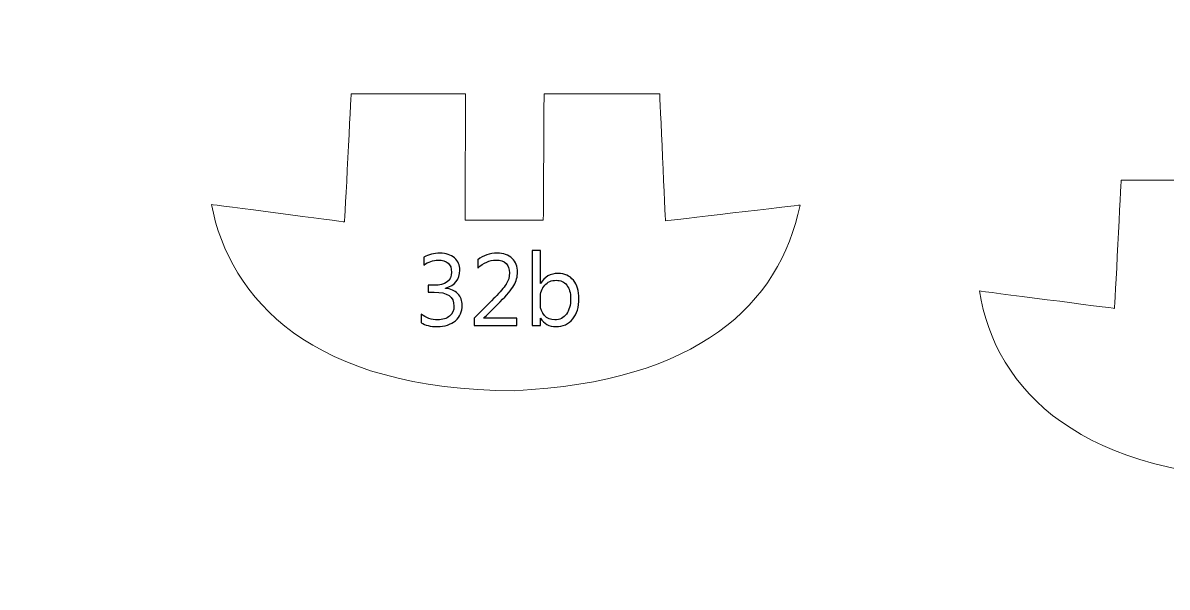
# Model space of a CAD drawing. Header units: centimetres. Extents: x -494 to 505, y -672 to 577.
# Drawn here: x 80.5 to 201.8, y 223.8 to 283.6 of the extents above; entities that cross this region are included whole.
import ezdxf

# ---------------------------------------------------------------- set-up
doc = ezdxf.new("R2010")
doc.units = ezdxf.units.CM
doc.header["$MEASUREMENT"] = 0
doc.layers.add('Camada 1', color=7, linetype='Continuous')
doc.layers.add('Camada 2', color=10, linetype='Continuous')

msp = doc.modelspace()

# ---------------------------------------------------------------- linework, layer by layer
at = {"layer": 'Camada 1', "lineweight": 9}
for points, knots in [([(288.960814, 353.67214), (288.960814, 353.67214), (306.821586, 353.757484), (306.821586, 353.757484), (306.821586, 353.757484), (306.821586, 353.757484), (306.803806, 326.357488), (306.803806, 326.357488), (306.803806, 326.357488), (306.803806, 326.357488), (315.147198, 326.356472), (315.147198, 326.356472), (315.147198, 326.356472), (315.147198, 326.356472), (315.160914, 353.57562), (315.160914, 353.57562), (315.160914, 353.57562), (315.160914, 353.57562), (341.611458, 353.57562), (341.611458, 353.57562), (341.611458, 353.57562), (341.611458, 353.57562), (341.611458, 326.355964), (341.611458, 326.355964), (341.611458, 326.355964), (341.611458, 326.355964), (349.923862, 326.357996), (349.923862, 326.357996), (349.923862, 326.357996), (349.923862, 326.357996), (349.92691, 353.617276), (349.92691, 353.617276), (349.92691, 353.617276), (349.92691, 353.617276), (376.460766, 353.605592), (376.460766, 353.605592), (376.460766, 353.605592), (376.460766, 353.605592), (376.395234, 326.36714), (376.395234, 326.36714), (376.395234, 326.36714), (376.395234, 326.36714), (384.838194, 326.357488), (384.838194, 326.357488), (384.838194, 326.357488), (384.838194, 326.357488), (384.869182, 353.677728), (384.869182, 353.677728), (384.869182, 353.677728), (384.869182, 353.677728), (411.304994, 353.702112), (411.304994, 353.702112), (411.304994, 353.702112), (411.304994, 353.702112), (411.304994, 326.35952), (411.304994, 326.35952), (411.304994, 326.35952), (411.304994, 326.35952), (419.585902, 326.365108), (419.585902, 326.365108), (419.585902, 326.365108), (419.585902, 326.365108), (419.720522, 353.670108), (419.720522, 353.670108), (419.720522, 353.670108), (419.720522, 353.670108), (446.437766, 353.618292), (446.437766, 353.618292), (446.437766, 353.618292), (446.437766, 353.618292), (446.52311, 326.358504), (446.52311, 326.358504), (446.52311, 326.358504), (446.52311, 326.358504), (454.750678, 326.360536), (454.750678, 326.360536), (454.750678, 326.360536), (454.750678, 326.360536), (454.791826, 353.618292), (454.791826, 353.618292), (454.791826, 353.618292), (454.791826, 353.618292), (489.229146, 353.633024), (489.229146, 353.633024), (489.229146, 353.633024), (489.229146, 353.633024), (489.287566, 342.489536), (489.287566, 342.489536), (489.287566, 342.489536), (489.287566, 342.489536), (481.005134, 342.497156), (481.005134, 342.497156), (481.005134, 342.497156), (481.005134, 342.497156), (481.005642, 309.723028), (481.005642, 309.723028), (481.005642, 309.723028), (481.005642, 309.723028), (489.285534, 309.728616), (489.285534, 309.728616), (489.285534, 309.728616), (489.285534, 309.728616), (489.28401, 298.680632), (489.28401, 298.680632), (489.28401, 298.680632), (489.28401, 298.680632), (280.265378, 298.67606), (280.265378, 298.67606), (280.265378, 298.67606), (280.265378, 298.67606), (280.256742, 315.430408), (280.256742, 315.430408), (280.256742, 315.430408), (280.256742, 315.430408), (252.19279, 315.430408), (252.19279, 315.430408), (252.19279, 315.430408), (247.88749, 315.334904), (245.91899, 310.748172), (245.883938, 302.43526), (245.883938, 302.43526), (246.230902, 288.837116), (238.245142, 283.140404), (231.76103, 283.8704), (231.76103, 283.8704), (231.76103, 283.8704), (235.595922, 314.865512), (235.595922, 314.865512), (235.595922, 314.865512), (235.595922, 314.865512), (227.385626, 315.718444), (227.385626, 315.718444), (227.385626, 315.718444), (227.385626, 315.718444), (224.653602, 295.469056), (224.653602, 295.469056), (224.653602, 295.469056), (224.653602, 295.469056), (5.72135, 295.22674), (5.72135, 295.22674), (5.72135, 295.22674), (5.72135, 295.22674), (5.716778, 279.167844), (5.716778, 279.167844), (5.716778, 279.167844), (5.716778, 279.167844), (-2.628138, 279.165304), (-2.628138, 279.165304), (-2.628138, 279.165304), (-2.628138, 279.165304), (-2.98577, 224.0915), (-2.98577, 224.0915), (-2.98577, 224.0915), (-2.98577, 224.0915), (-88.789002, 214.483696), (-88.789002, 214.483696), (-88.789002, 214.483696), (-88.789002, 214.483696), (-160.134554, 214.52332), (-160.134554, 214.52332), (-160.134554, 214.52332), (-163.876482, 213.130384), (-165.443662, 209.995516), (-164.388038, 204.757528), (-164.388038, 204.757528), (-164.388038, 204.757528), (-161.889694, 196.939916), (-161.889694, 196.939916), (-161.889694, 196.939916), (-159.55137, 189.6237), (-158.882842, 185.430668), (-164.745162, 183.003444), (-164.745162, 183.003444), (-164.745162, 183.003444), (-175.274478, 179.070508), (-175.274478, 179.070508), (-175.274478, 179.070508), (-189.770766, 172.492416), (-191.904366, 158.459424), (-185.580274, 139.325096), (-185.580274, 139.325096), (-182.29707, 128.78308), (-186.260486, 121.438924), (-192.412366, 123.689364), (-192.412366, 123.689364), (-192.412366, 123.689364), (-261.359142, 146.906996), (-261.359142, 146.906996), (-261.359142, 146.906996), (-259.768086, 152.90292), (-257.854958, 158.898844), (-255.620774, 164.893752), (-255.620774, 164.893752), (-255.620774, 164.893752), (-235.993178, 156.483304), (-235.993178, 156.483304), (-235.993178, 156.483304), (-235.993178, 156.483304), (-233.24947, 164.39388), (-233.24947, 164.39388), (-233.24947, 164.39388), (-233.24947, 164.39388), (-252.959362, 172.804328), (-252.959362, 172.804328), (-252.959362, 172.804328), (-249.96013, 179.295044), (-246.799354, 185.623708), (-243.478558, 191.789812), (-243.478558, 191.789812), (-243.478558, 191.789812), (-223.85147, 181.048152), (-223.85147, 181.048152), (-223.85147, 181.048152), (-223.85147, 181.048152), (-219.526358, 188.126116), (-219.526358, 188.126116), (-219.526358, 188.126116), (-219.526358, 188.126116), (-238.904526, 198.951596), (-238.904526, 198.951596), (-238.904526, 198.951596), (-235.729018, 204.52842), (-232.421938, 209.843116), (-228.924866, 214.772748), (-228.924866, 214.772748), (-228.924866, 214.772748), (-210.96097, 202.698604), (-210.96097, 202.698604), (-210.96097, 202.698604), (-210.96097, 202.698604), (-206.469742, 209.526632), (-206.469742, 209.526632), (-206.469742, 209.526632), (-206.469742, 209.526632), (-224.18421, 221.600776), (-224.18421, 221.600776), (-224.18421, 221.600776), (-220.36151, 226.60102), (-216.750138, 231.702356), (-213.372446, 236.922564), (-213.372446, 236.922564), (-213.372446, 236.922564), (-194.826382, 225.348292), (-194.826382, 225.348292), (-194.826382, 225.348292), (-194.826382, 225.348292), (-191.25057, 232.592372), (-191.25057, 232.592372), (-191.25057, 232.592372), (-191.25057, 232.592372), (-209.380582, 244.333776), (-209.380582, 244.333776), (-209.380582, 244.333776), (-202.259946, 261.027672), (-207.195166, 274.737068), (-227.065078, 282.88488), (-227.065078, 282.88488), (-261.775194, 290.706048), (-301.116238, 286.78124), (-337.022694, 269.0622), (-337.022694, 269.0622), (-362.833158, 254.920496), (-388.11327, 237.066328), (-415.161222, 221.333568), (-415.161222, 221.333568), (-428.876714, 212.451696), (-442.468254, 204.489812), (-456.981306, 198.090028), (-456.981306, 198.090028), (-462.47939, 196.298312), (-466.306662, 195.61048), (-468.373206, 196.760592), (-468.373206, 196.760592), (-481.297234, 208.35874), (-487.891074, 236.208316), (-486.846118, 283.671264), (-486.846118, 283.671264), (-484.055166, 323.948552), (-477.369886, 350.249236), (-465.985606, 359.680256), (-465.985606, 359.680256), (-455.591418, 363.607604), (-416.449002, 364.2106), (-357.647494, 359.764076), (-357.647494, 359.764076), (-317.62573, 356.62108), (-277.81377, 352.853244), (-238.131858, 348.694756), (-238.131858, 348.694756), (-214.866474, 346.01658), (-195.551298, 366.45342), (-178.214274, 397.942308), (-178.214274, 397.942308), (-183.909462, 398.922748), (-187.93587, 403.347936), (-188.438282, 412.292292), (-188.438282, 412.292292), (-188.327538, 422.884092), (-183.723026, 428.164752), (-174.94631, 428.932848), (-174.94631, 428.932848), (-171.28617, 428.963836), (-167.626538, 428.92218), (-163.96843, 428.50308), (-163.96843, 428.50308), (-159.001206, 427.909736), (-156.690822, 430.099216), (-156.854398, 436.178452), (-156.854398, 436.178452), (-156.854398, 436.178452), (-156.778198, 448.203828), (-156.778198, 448.203828), (-156.778198, 448.203828), (-156.778198, 448.203828), (-147.700746, 448.20332), (-147.700746, 448.20332), (-147.700746, 448.20332), (-147.700746, 448.20332), (-147.697698, 465.516468), (-147.697698, 465.516468), (-147.697698, 465.516468), (-147.697698, 465.516468), (-132.459222, 465.506816), (-132.459222, 465.506816), (-132.459222, 465.506816), (-132.459222, 465.506816), (-117.536722, 483.837996), (-117.536722, 483.837996), (-117.536722, 483.837996), (-117.536722, 483.837996), (-45.491654, 483.825804), (-45.491654, 483.825804), (-45.491654, 483.825804), (-45.491654, 483.825804), (-45.47489, 454.015348), (-45.47489, 454.015348), (-45.47489, 454.015348), (-45.47489, 454.015348), (-36.796218, 454.018396), (-36.796218, 454.018396), (-36.796218, 454.018396), (-36.796218, 454.018396), (-36.920678, 434.287168), (-36.920678, 434.287168), (-36.920678, 434.287168), (-37.163502, 430.041812), (-40.062658, 428.173896), (-44.477686, 427.461172), (-44.477686, 427.461172), (-44.477686, 427.461172), (-58.86831, 427.45914), (-58.86831, 427.45914), (-58.86831, 427.45914), (-58.86831, 427.45914), (-58.872882, 414.921192), (-58.872882, 414.921192), (-58.872882, 414.921192), (-58.872882, 414.921192), (-43.79849, 414.921192), (-43.79849, 414.921192), (-43.79849, 414.921192), (-24.761698, 414.171384), (-13.673582, 411.255972), (-8.36295, 404.78964), (-8.36295, 404.78964), (-4.952238, 400.746468), (-2.86385, 396.261336), (-2.70891, 391.1346), (-2.70891, 391.1346), (-2.70891, 391.1346), (-2.534666, 366.474248), (-2.534666, 366.474248), (-2.534666, 366.474248), (-2.534666, 366.474248), (5.877814, 366.480344), (5.877814, 366.480344), (5.877814, 366.480344), (5.877814, 366.480344), (5.90169, 347.073728), (5.90169, 347.073728), (5.90169, 347.073728), (5.90169, 347.073728), (233.39171, 347.06814), (233.39171, 347.06814), (233.39171, 347.06814), (233.39171, 347.06814), (233.356658, 357.819452), (233.356658, 357.819452), (233.356658, 357.819452), (238.909098, 375.214388), (244.365526, 393.373356), (250.012962, 410.004768), (250.012962, 410.004768), (252.496066, 417.378896), (256.725674, 421.44188), (262.677402, 421.235124), (262.677402, 421.235124), (270.499078, 420.488872), (274.919186, 415.631376), (277.312882, 408.136344), (277.312882, 408.136344), (281.81935, 390.775952), (285.049722, 371.798088), (288.960814, 353.67214)], [0, 0, 0, 0, 0.0098039216, 0.0098039216, 0.0098039216, 0.0098039316, 0.0196078431, 0.0196078431, 0.0196078431, 0.0196078531, 0.0294117647, 0.0294117647, 0.0294117647, 0.0294117747, 0.0392156863, 0.0392156863, 0.0392156863, 0.0392156963, 0.0490196078, 0.0490196078, 0.0490196078, 0.0490196178, 0.0588235294, 0.0588235294, 0.0588235294, 0.0588235394, 0.068627451, 0.068627451, 0.068627451, 0.068627461, 0.0784313725, 0.0784313725, 0.0784313725, 0.0784313825, 0.0882352941, 0.0882352941, 0.0882352941, 0.0882353041, 0.0980392157, 0.0980392157, 0.0980392157, 0.0980392257, 0.1078431373, 0.1078431373, 0.1078431373, 0.1078431473, 0.1176470588, 0.1176470588, 0.1176470588, 0.1176470688, 0.1274509804, 0.1274509804, 0.1274509804, 0.1274509904, 0.137254902, 0.137254902, 0.137254902, 0.137254912, 0.1470588235, 0.1470588235, 0.1470588235, 0.1470588335, 0.1568627451, 0.1568627451, 0.1568627451, 0.1568627551, 0.1666666667, 0.1666666667, 0.1666666667, 0.1666666767, 0.1764705882, 0.1764705882, 0.1764705882, 0.1764705982, 0.1862745098, 0.1862745098, 0.1862745098, 0.1862745198, 0.1960784314, 0.1960784314, 0.1960784314, 0.1960784414, 0.2058823529, 0.2058823529, 0.2058823529, 0.2058823629, 0.2156862745, 0.2156862745, 0.2156862745, 0.2156862845, 0.2254901961, 0.2254901961, 0.2254901961, 0.2254902061, 0.2352941176, 0.2352941176, 0.2352941176, 0.2352941276, 0.2450980392, 0.2450980392, 0.2450980392, 0.2450980492, 0.2549019608, 0.2549019608, 0.2549019608, 0.2549019708, 0.2647058824, 0.2647058824, 0.2647058824, 0.2647058924, 0.2745098039, 0.2745098039, 0.2745098039, 0.2745098139, 0.2843137255, 0.2843137255, 0.2843137255, 0.2843137355, 0.2941176471, 0.2941176471, 0.2941176471, 0.2941176571, 0.3039215686, 0.3039215686, 0.3039215686, 0.3039215786, 0.3137254902, 0.3137254902, 0.3137254902, 0.3137255002, 0.3235294118, 0.3235294118, 0.3235294118, 0.3235294218, 0.3333333333, 0.3333333333, 0.3333333333, 0.3333333433, 0.3431372549, 0.3431372549, 0.3431372549, 0.3431372649, 0.3529411765, 0.3529411765, 0.3529411765, 0.3529411865, 0.362745098, 0.362745098, 0.362745098, 0.362745108, 0.3725490196, 0.3725490196, 0.3725490196, 0.3725490296, 0.3823529412, 0.3823529412, 0.3823529412, 0.3823529512, 0.3921568627, 0.3921568627, 0.3921568627, 0.3921568727, 0.4019607843, 0.4019607843, 0.4019607843, 0.4019607943, 0.4117647059, 0.4117647059, 0.4117647059, 0.4117647159, 0.4215686275, 0.4215686275, 0.4215686275, 0.4215686375, 0.431372549, 0.431372549, 0.431372549, 0.431372559, 0.4411764706, 0.4411764706, 0.4411764706, 0.4411764806, 0.4509803922, 0.4509803922, 0.4509803922, 0.4509804022, 0.4607843137, 0.4607843137, 0.4607843137, 0.4607843237, 0.4705882353, 0.4705882353, 0.4705882353, 0.4705882453, 0.4803921569, 0.4803921569, 0.4803921569, 0.4803921669, 0.4901960784, 0.4901960784, 0.4901960784, 0.4901960884, 0.5, 0.5, 0.5, 0.50000001, 0.5098039216, 0.5098039216, 0.5098039216, 0.5098039316, 0.5196078431, 0.5196078431, 0.5196078431, 0.5196078531, 0.5294117647, 0.5294117647, 0.5294117647, 0.5294117747, 0.5392156863, 0.5392156863, 0.5392156863, 0.5392156963, 0.5490196078, 0.5490196078, 0.5490196078, 0.5490196178, 0.5588235294, 0.5588235294, 0.5588235294, 0.5588235394, 0.568627451, 0.568627451, 0.568627451, 0.568627461, 0.5784313725, 0.5784313725, 0.5784313725, 0.5784313825, 0.5882352941, 0.5882352941, 0.5882352941, 0.5882353041, 0.5980392157, 0.5980392157, 0.5980392157, 0.5980392257, 0.6078431373, 0.6078431373, 0.6078431373, 0.6078431473, 0.6176470588, 0.6176470588, 0.6176470588, 0.6176470688, 0.6274509804, 0.6274509804, 0.6274509804, 0.6274509904, 0.637254902, 0.637254902, 0.637254902, 0.637254912, 0.6470588235, 0.6470588235, 0.6470588235, 0.6470588335, 0.6568627451, 0.6568627451, 0.6568627451, 0.6568627551, 0.6666666667, 0.6666666667, 0.6666666667, 0.6666666767, 0.6764705882, 0.6764705882, 0.6764705882, 0.6764705982, 0.6862745098, 0.6862745098, 0.6862745098, 0.6862745198, 0.6960784314, 0.6960784314, 0.6960784314, 0.6960784414, 0.7058823529, 0.7058823529, 0.7058823529, 0.7058823629, 0.7156862745, 0.7156862745, 0.7156862745, 0.7156862845, 0.7254901961, 0.7254901961, 0.7254901961, 0.7254902061, 0.7352941176, 0.7352941176, 0.7352941176, 0.7352941276, 0.7450980392, 0.7450980392, 0.7450980392, 0.7450980492, 0.7549019608, 0.7549019608, 0.7549019608, 0.7549019708, 0.7647058824, 0.7647058824, 0.7647058824, 0.7647058924, 0.7745098039, 0.7745098039, 0.7745098039, 0.7745098139, 0.7843137255, 0.7843137255, 0.7843137255, 0.7843137355, 0.7941176471, 0.7941176471, 0.7941176471, 0.7941176571, 0.8039215686, 0.8039215686, 0.8039215686, 0.8039215786, 0.8137254902, 0.8137254902, 0.8137254902, 0.8137255002, 0.8235294118, 0.8235294118, 0.8235294118, 0.8235294218, 0.8333333333, 0.8333333333, 0.8333333333, 0.8333333433, 0.8431372549, 0.8431372549, 0.8431372549, 0.8431372649, 0.8529411765, 0.8529411765, 0.8529411765, 0.8529411865, 0.862745098, 0.862745098, 0.862745098, 0.862745108, 0.8725490196, 0.8725490196, 0.8725490196, 0.8725490296, 0.8823529412, 0.8823529412, 0.8823529412, 0.8823529512, 0.8921568627, 0.8921568627, 0.8921568627, 0.8921568727, 0.9019607843, 0.9019607843, 0.9019607843, 0.9019607943, 0.9117647059, 0.9117647059, 0.9117647059, 0.9117647159, 0.9215686275, 0.9215686275, 0.9215686275, 0.9215686375, 0.931372549, 0.931372549, 0.931372549, 0.931372559, 0.9411764706, 0.9411764706, 0.9411764706, 0.9411764806, 0.9509803922, 0.9509803922, 0.9509803922, 0.9509804022, 0.9607843137, 0.9607843137, 0.9607843137, 0.9607843237, 0.9705882353, 0.9705882353, 0.9705882353, 0.9705882453, 0.9803921569, 0.9803921569, 0.9803921569, 0.9803921669, 1, 1, 1, 1]), ([(115.275106, 276.095968), (115.275106, 276.095968), (127.385318, 276.093428), (127.385318, 276.093428), (127.385318, 276.093428), (127.385318, 276.093428), (127.357632, 262.698484), (127.357632, 262.698484), (127.357632, 262.698484), (127.357632, 262.698484), (135.639048, 262.70204), (135.639048, 262.70204), (135.639048, 262.70204), (135.639048, 262.70204), (135.71855, 276.089618), (135.71855, 276.089618), (135.71855, 276.089618), (135.71855, 276.089618), (147.97278, 276.094952), (147.97278, 276.094952), (147.97278, 276.094952), (147.97278, 276.094952), (148.590508, 262.630666), (148.590508, 262.630666), (148.590508, 262.630666), (148.590508, 262.630666), (162.850068, 264.295382), (162.850068, 264.295382), (162.850068, 264.295382), (160.673542, 253.76505), (152.054814, 245.547134), (132.604256, 244.618764), (132.604256, 244.618764), (111.047276, 244.653308), (102.36454, 254.396494), (100.471732, 264.361168), (100.471732, 264.361168), (100.471732, 264.361168), (114.572034, 262.513318), (114.572034, 262.513318), (114.572034, 262.513318), (114.572034, 262.513318), (115.275106, 276.095968), (115.275106, 276.095968)], [0, 0, 0, 0, 0.0833333333, 0.0833333333, 0.0833333333, 0.0833333433, 0.1666666667, 0.1666666667, 0.1666666667, 0.1666666767, 0.25, 0.25, 0.25, 0.25000001, 0.3333333333, 0.3333333333, 0.3333333333, 0.3333333433, 0.4166666667, 0.4166666667, 0.4166666667, 0.4166666767, 0.5, 0.5, 0.5, 0.50000001, 0.5833333333, 0.5833333333, 0.5833333333, 0.5833333433, 0.6666666667, 0.6666666667, 0.6666666667, 0.6666666767, 0.75, 0.75, 0.75, 0.75000001, 0.8333333333, 0.8333333333, 0.8333333333, 0.8333333433, 1, 1, 1, 1]), ([(196.895466, 266.926568), (196.895466, 266.926568), (209.005678, 266.924028), (209.005678, 266.924028), (209.005678, 266.924028), (209.005678, 266.924028), (208.977992, 253.529084), (208.977992, 253.529084), (208.977992, 253.529084), (208.977992, 253.529084), (217.259408, 253.53264), (217.259408, 253.53264), (217.259408, 253.53264), (217.259408, 253.53264), (217.33891, 266.920218), (217.33891, 266.920218), (217.33891, 266.920218), (217.33891, 266.920218), (229.59314, 266.925552), (229.59314, 266.925552), (229.59314, 266.925552), (229.59314, 266.925552), (230.414068, 253.461266), (230.414068, 253.461266), (230.414068, 253.461266), (230.414068, 253.461266), (244.93474, 255.329182), (244.93474, 255.329182), (244.93474, 255.329182), (242.75796, 244.277642), (233.675174, 236.174534), (214.224616, 235.246164), (214.224616, 235.246164), (192.667636, 235.280454), (183.492394, 244.705886), (181.888892, 255.191768), (181.888892, 255.191768), (181.888892, 255.191768), (196.192394, 253.343918), (196.192394, 253.343918), (196.192394, 253.343918), (196.192394, 253.343918), (196.895466, 266.926568), (196.895466, 266.926568)], [0, 0, 0, 0, 0.0833333333, 0.0833333333, 0.0833333333, 0.0833333433, 0.1666666667, 0.1666666667, 0.1666666667, 0.1666666767, 0.25, 0.25, 0.25, 0.25000001, 0.3333333333, 0.3333333333, 0.3333333333, 0.3333333433, 0.4166666667, 0.4166666667, 0.4166666667, 0.4166666767, 0.5, 0.5, 0.5, 0.50000001, 0.5833333333, 0.5833333333, 0.5833333333, 0.5833333433, 0.6666666667, 0.6666666667, 0.6666666667, 0.6666666767, 0.75, 0.75, 0.75, 0.75000001, 0.8333333333, 0.8333333333, 0.8333333333, 0.8333333433, 1, 1, 1, 1])]:
    msp.add_open_spline(points, degree=3, knots=knots, dxfattribs=at)
at = {"layer": 'Camada 2'}
for points, knots in [([(122.693176, 251.820934), (122.693176, 251.820934), (122.693176, 252.745494), (122.693176, 252.745494), (122.693176, 252.745494), (123.207526, 252.337062), (123.789948, 252.132592), (124.43714, 252.132592), (124.43714, 252.132592), (124.963936, 252.132592), (125.38329, 252.263402), (125.69698, 252.527054), (125.69698, 252.527054), (126.010416, 252.790452), (126.166372, 253.14529), (126.166372, 253.58979), (126.166372, 253.58979), (126.166372, 254.57531), (125.467618, 255.068324), (124.07138, 255.068324), (124.07138, 255.068324), (124.07138, 255.068324), (123.446032, 255.068324), (123.446032, 255.068324), (123.446032, 255.068324), (123.446032, 255.068324), (123.446032, 255.799336), (123.446032, 255.799336), (123.446032, 255.799336), (123.446032, 255.799336), (124.0409, 255.799336), (124.0409, 255.799336), (124.0409, 255.799336), (125.286516, 255.799336), (125.908308, 256.26187), (125.908308, 257.184652), (125.908308, 257.184652), (125.908308, 258.039616), (125.433328, 258.466082), (124.483622, 258.466082), (124.483622, 258.466082), (123.95327, 258.466082), (123.453144, 258.287012), (122.983498, 257.928364), (122.983498, 257.928364), (122.983498, 257.928364), (122.983498, 258.767072), (122.983498, 258.767072), (122.983498, 258.767072), (123.467368, 259.053838), (124.039122, 259.197348), (124.696982, 259.197348), (124.696982, 259.197348), (125.33122, 259.197348), (125.838458, 259.028946), (126.22022, 258.693666), (126.22022, 258.693666), (126.600204, 258.356862), (126.790196, 257.926586), (126.790196, 257.401568), (126.790196, 257.401568), (126.790196, 256.41046), (126.286514, 255.772412), (125.277626, 255.489456), (125.277626, 255.489456), (125.277626, 255.489456), (125.277626, 255.467866), (125.277626, 255.467866), (125.277626, 255.467866), (125.818646, 255.415796), (126.248922, 255.225804), (126.567946, 254.89789), (126.567946, 254.89789), (126.888748, 254.569976), (127.04826, 254.16129), (127.04826, 253.672086), (127.04826, 253.672086), (127.04826, 252.994668), (126.806198, 252.449838), (126.32055, 252.03404), (126.32055, 252.03404), (125.834902, 251.62002), (125.195076, 251.412248), (124.401072, 251.412248), (124.401072, 251.412248), (123.686062, 251.412248), (123.11634, 251.548392), (122.693176, 251.820934)], [0, 0, 0, 0, 0.0434782609, 0.0434782609, 0.0434782609, 0.0434782709, 0.0869565217, 0.0869565217, 0.0869565217, 0.0869565317, 0.1304347826, 0.1304347826, 0.1304347826, 0.1304347926, 0.1739130435, 0.1739130435, 0.1739130435, 0.1739130535, 0.2173913043, 0.2173913043, 0.2173913043, 0.2173913143, 0.2608695652, 0.2608695652, 0.2608695652, 0.2608695752, 0.3043478261, 0.3043478261, 0.3043478261, 0.3043478361, 0.347826087, 0.347826087, 0.347826087, 0.347826097, 0.3913043478, 0.3913043478, 0.3913043478, 0.3913043578, 0.4347826087, 0.4347826087, 0.4347826087, 0.4347826187, 0.4782608696, 0.4782608696, 0.4782608696, 0.4782608796, 0.5217391304, 0.5217391304, 0.5217391304, 0.5217391404, 0.5652173913, 0.5652173913, 0.5652173913, 0.5652174013, 0.6086956522, 0.6086956522, 0.6086956522, 0.6086956622, 0.652173913, 0.652173913, 0.652173913, 0.652173923, 0.6956521739, 0.6956521739, 0.6956521739, 0.6956521839, 0.7391304348, 0.7391304348, 0.7391304348, 0.7391304448, 0.7826086957, 0.7826086957, 0.7826086957, 0.7826087057, 0.8260869565, 0.8260869565, 0.8260869565, 0.8260869665, 0.8695652174, 0.8695652174, 0.8695652174, 0.8695652274, 0.9130434783, 0.9130434783, 0.9130434783, 0.9130434883, 1, 1, 1, 1]), ([(132.844032, 251.54128), (132.844032, 251.54128), (128.306322, 251.54128), (128.306322, 251.54128), (128.306322, 251.54128), (128.306322, 251.54128), (128.306322, 252.304804), (128.306322, 252.304804), (128.306322, 252.304804), (128.306322, 252.304804), (130.499866, 254.50546), (130.499866, 254.50546), (130.499866, 254.50546), (131.060698, 255.066292), (131.460494, 255.532382), (131.698746, 255.905254), (131.698746, 255.905254), (131.93903, 256.277872), (132.058918, 256.677668), (132.058918, 257.100578), (132.058918, 257.100578), (132.058918, 257.534156), (131.93522, 257.871214), (131.6863, 258.109466), (131.6863, 258.109466), (131.437126, 258.347718), (131.084066, 258.466082), (130.625342, 258.466082), (130.625342, 258.466082), (129.953258, 258.466082), (129.309876, 258.179316), (128.693418, 257.605784), (128.693418, 257.605784), (128.693418, 257.605784), (128.693418, 258.509008), (128.693418, 258.509008), (128.693418, 258.509008), (129.281174, 258.967986), (129.965704, 259.197348), (130.74523, 259.197348), (130.74523, 259.197348), (131.417314, 259.197348), (131.946142, 259.014468), (132.33146, 258.65074), (132.33146, 258.65074), (132.716778, 258.287012), (132.908548, 257.797554), (132.908548, 257.184652), (132.908548, 257.184652), (132.908548, 256.70256), (132.77596, 256.229612), (132.508752, 255.768856), (132.508752, 255.768856), (132.243576, 255.308354), (131.76504, 254.7366), (131.075176, 254.053848), (131.075176, 254.053848), (131.075176, 254.053848), (129.338578, 252.337062), (129.338578, 252.337062), (129.338578, 252.337062), (129.338578, 252.337062), (129.338578, 252.315472), (129.338578, 252.315472), (129.338578, 252.315472), (129.338578, 252.315472), (132.844032, 252.315472), (132.844032, 252.315472), (132.844032, 252.315472), (132.844032, 252.315472), (132.844032, 251.54128), (132.844032, 251.54128)], [0, 0, 0, 0, 0.0526315789, 0.0526315789, 0.0526315789, 0.0526315889, 0.1052631579, 0.1052631579, 0.1052631579, 0.1052631679, 0.1578947368, 0.1578947368, 0.1578947368, 0.1578947468, 0.2105263158, 0.2105263158, 0.2105263158, 0.2105263258, 0.2631578947, 0.2631578947, 0.2631578947, 0.2631579047, 0.3157894737, 0.3157894737, 0.3157894737, 0.3157894837, 0.3684210526, 0.3684210526, 0.3684210526, 0.3684210626, 0.4210526316, 0.4210526316, 0.4210526316, 0.4210526416, 0.4736842105, 0.4736842105, 0.4736842105, 0.4736842205, 0.5263157895, 0.5263157895, 0.5263157895, 0.5263157995, 0.5789473684, 0.5789473684, 0.5789473684, 0.5789473784, 0.6315789474, 0.6315789474, 0.6315789474, 0.6315789574, 0.6842105263, 0.6842105263, 0.6842105263, 0.6842105363, 0.7368421053, 0.7368421053, 0.7368421053, 0.7368421153, 0.7894736842, 0.7894736842, 0.7894736842, 0.7894736942, 0.8421052632, 0.8421052632, 0.8421052632, 0.8421052732, 0.8947368421, 0.8947368421, 0.8947368421, 0.8947368521, 1, 1, 1, 1]), ([(135.349234, 252.311916), (135.349234, 252.311916), (135.327898, 252.311916), (135.327898, 252.311916), (135.327898, 252.311916), (135.327898, 252.311916), (135.327898, 251.54128), (135.327898, 251.54128), (135.327898, 251.54128), (135.327898, 251.54128), (134.4676, 251.54128), (134.4676, 251.54128), (134.4676, 251.54128), (134.4676, 251.54128), (134.4676, 259.498338), (134.4676, 259.498338), (134.4676, 259.498338), (134.4676, 259.498338), (135.327898, 259.498338), (135.327898, 259.498338), (135.327898, 259.498338), (135.327898, 259.498338), (135.327898, 255.97866), (135.327898, 255.97866), (135.327898, 255.97866), (135.327898, 255.97866), (135.349234, 255.97866), (135.349234, 255.97866), (135.349234, 255.97866), (135.772398, 256.690114), (136.392412, 257.04673), (137.207752, 257.04673), (137.207752, 257.04673), (137.89787, 257.04673), (138.437112, 256.8067), (138.827764, 256.324608), (138.827764, 256.324608), (139.21867, 255.842516), (139.413996, 255.197356), (139.413996, 254.387096), (139.413996, 254.387096), (139.413996, 253.487428), (139.195302, 252.765306), (138.757914, 252.224032), (138.757914, 252.224032), (138.319002, 251.682758), (137.720324, 251.412248), (136.960356, 251.412248), (136.960356, 251.412248), (136.25068, 251.412248), (135.713216, 251.71146), (135.349234, 252.311916)], [0, 0, 0, 0, 0.0714285714, 0.0714285714, 0.0714285714, 0.0714285814, 0.1428571429, 0.1428571429, 0.1428571429, 0.1428571529, 0.2142857143, 0.2142857143, 0.2142857143, 0.2142857243, 0.2857142857, 0.2857142857, 0.2857142857, 0.2857142957, 0.3571428571, 0.3571428571, 0.3571428571, 0.3571428671, 0.4285714286, 0.4285714286, 0.4285714286, 0.4285714386, 0.5, 0.5, 0.5, 0.50000001, 0.5714285714, 0.5714285714, 0.5714285714, 0.5714285814, 0.6428571429, 0.6428571429, 0.6428571429, 0.6428571529, 0.7142857143, 0.7142857143, 0.7142857143, 0.7142857243, 0.7857142857, 0.7857142857, 0.7857142857, 0.7857142957, 0.8571428571, 0.8571428571, 0.8571428571, 0.8571428671, 1, 1, 1, 1]), ([(135.327898, 254.48768), (135.327898, 254.48768), (135.327898, 253.734824), (135.327898, 253.734824), (135.327898, 253.734824), (135.327898, 253.288546), (135.472932, 252.910594), (135.761476, 252.598682), (135.761476, 252.598682), (136.05002, 252.288548), (136.417558, 252.132592), (136.861804, 252.132592), (136.861804, 252.132592), (137.38352, 252.132592), (137.791952, 252.333506), (138.087862, 252.733048), (138.087862, 252.733048), (138.383518, 253.134368), (138.532108, 253.69012), (138.532108, 254.403352), (138.532108, 254.403352), (138.532108, 255.003808), (138.394186, 255.474978), (138.11631, 255.815592), (138.11631, 255.815592), (137.840466, 256.155952), (137.465816, 256.326386), (136.992614, 256.326386), (136.992614, 256.326386), (136.492742, 256.326386), (136.08939, 256.152396), (135.784844, 255.802892), (135.784844, 255.802892), (135.480298, 255.453642), (135.327898, 255.014476), (135.327898, 254.48768)], [0, 0, 0, 0, 0.1, 0.1, 0.1, 0.10000001, 0.2, 0.2, 0.2, 0.20000001, 0.3, 0.3, 0.3, 0.30000001, 0.4, 0.4, 0.4, 0.40000001, 0.5, 0.5, 0.5, 0.50000001, 0.6, 0.6, 0.6, 0.60000001, 0.7, 0.7, 0.7, 0.70000001, 0.8, 0.8, 0.8, 0.80000001, 1, 1, 1, 1])]:
    msp.add_open_spline(points, degree=3, knots=knots, dxfattribs=at)
at = {"layer": 'Camada 2', "lineweight": 9}
for points, knots in [([(122.693176, 251.820934), (122.693176, 251.820934), (122.693176, 252.745494), (122.693176, 252.745494), (122.693176, 252.745494), (123.207526, 252.337062), (123.789948, 252.132592), (124.43714, 252.132592), (124.43714, 252.132592), (124.963936, 252.132592), (125.38329, 252.263402), (125.69698, 252.527054), (125.69698, 252.527054), (126.010416, 252.790452), (126.166372, 253.14529), (126.166372, 253.58979), (126.166372, 253.58979), (126.166372, 254.57531), (125.467618, 255.068324), (124.07138, 255.068324), (124.07138, 255.068324), (124.07138, 255.068324), (123.446032, 255.068324), (123.446032, 255.068324), (123.446032, 255.068324), (123.446032, 255.068324), (123.446032, 255.799336), (123.446032, 255.799336), (123.446032, 255.799336), (123.446032, 255.799336), (124.0409, 255.799336), (124.0409, 255.799336), (124.0409, 255.799336), (125.286516, 255.799336), (125.908308, 256.26187), (125.908308, 257.184652), (125.908308, 257.184652), (125.908308, 258.039616), (125.433328, 258.466082), (124.483622, 258.466082), (124.483622, 258.466082), (123.95327, 258.466082), (123.453144, 258.287012), (122.983498, 257.928364), (122.983498, 257.928364), (122.983498, 257.928364), (122.983498, 258.767072), (122.983498, 258.767072), (122.983498, 258.767072), (123.467368, 259.053838), (124.039122, 259.197348), (124.696982, 259.197348), (124.696982, 259.197348), (125.33122, 259.197348), (125.838458, 259.028946), (126.22022, 258.693666), (126.22022, 258.693666), (126.600204, 258.356862), (126.790196, 257.926586), (126.790196, 257.401568), (126.790196, 257.401568), (126.790196, 256.41046), (126.286514, 255.772412), (125.277626, 255.489456), (125.277626, 255.489456), (125.277626, 255.489456), (125.277626, 255.467866), (125.277626, 255.467866), (125.277626, 255.467866), (125.818646, 255.415796), (126.248922, 255.225804), (126.567946, 254.89789), (126.567946, 254.89789), (126.888748, 254.569976), (127.04826, 254.16129), (127.04826, 253.672086), (127.04826, 253.672086), (127.04826, 252.994668), (126.806198, 252.449838), (126.32055, 252.03404), (126.32055, 252.03404), (125.834902, 251.62002), (125.195076, 251.412248), (124.401072, 251.412248), (124.401072, 251.412248), (123.686062, 251.412248), (123.11634, 251.548392), (122.693176, 251.820934)], [0, 0, 0, 0, 0.0434782609, 0.0434782609, 0.0434782609, 0.0434782709, 0.0869565217, 0.0869565217, 0.0869565217, 0.0869565317, 0.1304347826, 0.1304347826, 0.1304347826, 0.1304347926, 0.1739130435, 0.1739130435, 0.1739130435, 0.1739130535, 0.2173913043, 0.2173913043, 0.2173913043, 0.2173913143, 0.2608695652, 0.2608695652, 0.2608695652, 0.2608695752, 0.3043478261, 0.3043478261, 0.3043478261, 0.3043478361, 0.347826087, 0.347826087, 0.347826087, 0.347826097, 0.3913043478, 0.3913043478, 0.3913043478, 0.3913043578, 0.4347826087, 0.4347826087, 0.4347826087, 0.4347826187, 0.4782608696, 0.4782608696, 0.4782608696, 0.4782608796, 0.5217391304, 0.5217391304, 0.5217391304, 0.5217391404, 0.5652173913, 0.5652173913, 0.5652173913, 0.5652174013, 0.6086956522, 0.6086956522, 0.6086956522, 0.6086956622, 0.652173913, 0.652173913, 0.652173913, 0.652173923, 0.6956521739, 0.6956521739, 0.6956521739, 0.6956521839, 0.7391304348, 0.7391304348, 0.7391304348, 0.7391304448, 0.7826086957, 0.7826086957, 0.7826086957, 0.7826087057, 0.8260869565, 0.8260869565, 0.8260869565, 0.8260869665, 0.8695652174, 0.8695652174, 0.8695652174, 0.8695652274, 0.9130434783, 0.9130434783, 0.9130434783, 0.9130434883, 1, 1, 1, 1]), ([(132.844032, 251.54128), (132.844032, 251.54128), (128.306322, 251.54128), (128.306322, 251.54128), (128.306322, 251.54128), (128.306322, 251.54128), (128.306322, 252.304804), (128.306322, 252.304804), (128.306322, 252.304804), (128.306322, 252.304804), (130.499866, 254.50546), (130.499866, 254.50546), (130.499866, 254.50546), (131.060698, 255.066292), (131.460494, 255.532382), (131.698746, 255.905254), (131.698746, 255.905254), (131.93903, 256.277872), (132.058918, 256.677668), (132.058918, 257.100578), (132.058918, 257.100578), (132.058918, 257.534156), (131.93522, 257.871214), (131.6863, 258.109466), (131.6863, 258.109466), (131.437126, 258.347718), (131.084066, 258.466082), (130.625342, 258.466082), (130.625342, 258.466082), (129.953258, 258.466082), (129.309876, 258.179316), (128.693418, 257.605784), (128.693418, 257.605784), (128.693418, 257.605784), (128.693418, 258.509008), (128.693418, 258.509008), (128.693418, 258.509008), (129.281174, 258.967986), (129.965704, 259.197348), (130.74523, 259.197348), (130.74523, 259.197348), (131.417314, 259.197348), (131.946142, 259.014468), (132.33146, 258.65074), (132.33146, 258.65074), (132.716778, 258.287012), (132.908548, 257.797554), (132.908548, 257.184652), (132.908548, 257.184652), (132.908548, 256.70256), (132.77596, 256.229612), (132.508752, 255.768856), (132.508752, 255.768856), (132.243576, 255.308354), (131.76504, 254.7366), (131.075176, 254.053848), (131.075176, 254.053848), (131.075176, 254.053848), (129.338578, 252.337062), (129.338578, 252.337062), (129.338578, 252.337062), (129.338578, 252.337062), (129.338578, 252.315472), (129.338578, 252.315472), (129.338578, 252.315472), (129.338578, 252.315472), (132.844032, 252.315472), (132.844032, 252.315472), (132.844032, 252.315472), (132.844032, 252.315472), (132.844032, 251.54128), (132.844032, 251.54128)], [0, 0, 0, 0, 0.0526315789, 0.0526315789, 0.0526315789, 0.0526315889, 0.1052631579, 0.1052631579, 0.1052631579, 0.1052631679, 0.1578947368, 0.1578947368, 0.1578947368, 0.1578947468, 0.2105263158, 0.2105263158, 0.2105263158, 0.2105263258, 0.2631578947, 0.2631578947, 0.2631578947, 0.2631579047, 0.3157894737, 0.3157894737, 0.3157894737, 0.3157894837, 0.3684210526, 0.3684210526, 0.3684210526, 0.3684210626, 0.4210526316, 0.4210526316, 0.4210526316, 0.4210526416, 0.4736842105, 0.4736842105, 0.4736842105, 0.4736842205, 0.5263157895, 0.5263157895, 0.5263157895, 0.5263157995, 0.5789473684, 0.5789473684, 0.5789473684, 0.5789473784, 0.6315789474, 0.6315789474, 0.6315789474, 0.6315789574, 0.6842105263, 0.6842105263, 0.6842105263, 0.6842105363, 0.7368421053, 0.7368421053, 0.7368421053, 0.7368421153, 0.7894736842, 0.7894736842, 0.7894736842, 0.7894736942, 0.8421052632, 0.8421052632, 0.8421052632, 0.8421052732, 0.8947368421, 0.8947368421, 0.8947368421, 0.8947368521, 1, 1, 1, 1]), ([(135.349234, 252.311916), (135.349234, 252.311916), (135.327898, 252.311916), (135.327898, 252.311916), (135.327898, 252.311916), (135.327898, 252.311916), (135.327898, 251.54128), (135.327898, 251.54128), (135.327898, 251.54128), (135.327898, 251.54128), (134.4676, 251.54128), (134.4676, 251.54128), (134.4676, 251.54128), (134.4676, 251.54128), (134.4676, 259.498338), (134.4676, 259.498338), (134.4676, 259.498338), (134.4676, 259.498338), (135.327898, 259.498338), (135.327898, 259.498338), (135.327898, 259.498338), (135.327898, 259.498338), (135.327898, 255.97866), (135.327898, 255.97866), (135.327898, 255.97866), (135.327898, 255.97866), (135.349234, 255.97866), (135.349234, 255.97866), (135.349234, 255.97866), (135.772398, 256.690114), (136.392412, 257.04673), (137.207752, 257.04673), (137.207752, 257.04673), (137.89787, 257.04673), (138.437112, 256.8067), (138.827764, 256.324608), (138.827764, 256.324608), (139.21867, 255.842516), (139.413996, 255.197356), (139.413996, 254.387096), (139.413996, 254.387096), (139.413996, 253.487428), (139.195302, 252.765306), (138.757914, 252.224032), (138.757914, 252.224032), (138.319002, 251.682758), (137.720324, 251.412248), (136.960356, 251.412248), (136.960356, 251.412248), (136.25068, 251.412248), (135.713216, 251.71146), (135.349234, 252.311916)], [0, 0, 0, 0, 0.0714285714, 0.0714285714, 0.0714285714, 0.0714285814, 0.1428571429, 0.1428571429, 0.1428571429, 0.1428571529, 0.2142857143, 0.2142857143, 0.2142857143, 0.2142857243, 0.2857142857, 0.2857142857, 0.2857142857, 0.2857142957, 0.3571428571, 0.3571428571, 0.3571428571, 0.3571428671, 0.4285714286, 0.4285714286, 0.4285714286, 0.4285714386, 0.5, 0.5, 0.5, 0.50000001, 0.5714285714, 0.5714285714, 0.5714285714, 0.5714285814, 0.6428571429, 0.6428571429, 0.6428571429, 0.6428571529, 0.7142857143, 0.7142857143, 0.7142857143, 0.7142857243, 0.7857142857, 0.7857142857, 0.7857142857, 0.7857142957, 0.8571428571, 0.8571428571, 0.8571428571, 0.8571428671, 1, 1, 1, 1]), ([(135.327898, 254.48768), (135.327898, 254.48768), (135.327898, 253.734824), (135.327898, 253.734824), (135.327898, 253.734824), (135.327898, 253.288546), (135.472932, 252.910594), (135.761476, 252.598682), (135.761476, 252.598682), (136.05002, 252.288548), (136.417558, 252.132592), (136.861804, 252.132592), (136.861804, 252.132592), (137.38352, 252.132592), (137.791952, 252.333506), (138.087862, 252.733048), (138.087862, 252.733048), (138.383518, 253.134368), (138.532108, 253.69012), (138.532108, 254.403352), (138.532108, 254.403352), (138.532108, 255.003808), (138.394186, 255.474978), (138.11631, 255.815592), (138.11631, 255.815592), (137.840466, 256.155952), (137.465816, 256.326386), (136.992614, 256.326386), (136.992614, 256.326386), (136.492742, 256.326386), (136.08939, 256.152396), (135.784844, 255.802892), (135.784844, 255.802892), (135.480298, 255.453642), (135.327898, 255.014476), (135.327898, 254.48768)], [0, 0, 0, 0, 0.1, 0.1, 0.1, 0.10000001, 0.2, 0.2, 0.2, 0.20000001, 0.3, 0.3, 0.3, 0.30000001, 0.4, 0.4, 0.4, 0.40000001, 0.5, 0.5, 0.5, 0.50000001, 0.6, 0.6, 0.6, 0.60000001, 0.7, 0.7, 0.7, 0.70000001, 0.8, 0.8, 0.8, 0.80000001, 1, 1, 1, 1])]:
    msp.add_open_spline(points, degree=3, knots=knots, dxfattribs=at)

doc.saveas('drawing.dxf')
